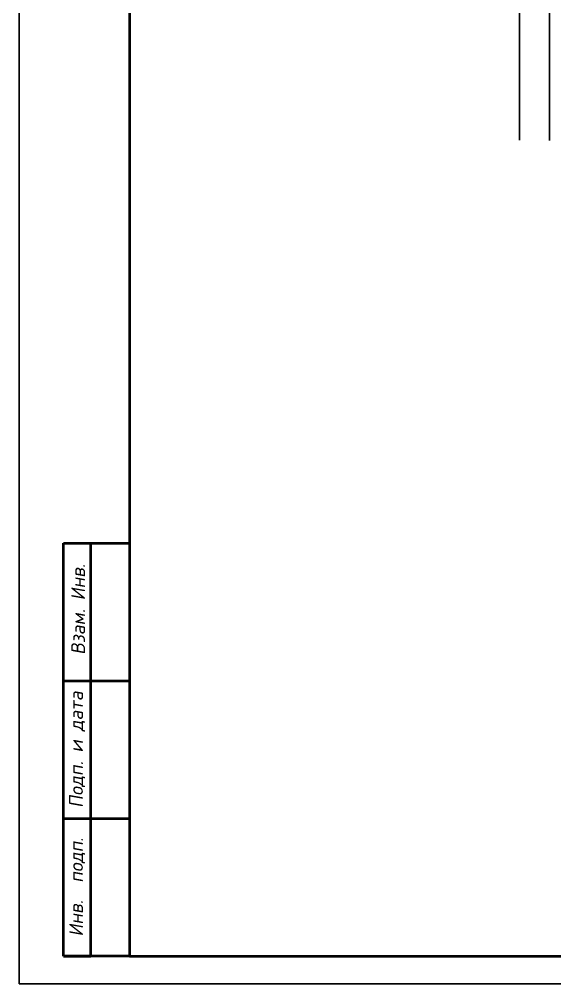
# Model space of a CAD drawing. Header units: millimetres. Extents: x -345369 to 252202, y 74562 to 424723.
# Drawn here: x -185640 to -175928, y 281798 to 299309 of the extents above; entities that cross this region are included whole.
import ezdxf

# ---------------------------------------------------------------- set-up
doc = ezdxf.new("R2010")
doc.units = ezdxf.units.MM
doc.layers.add('Рамка', color=7, linetype='Continuous', lineweight=25)
doc.styles.add('PSTUDIO', font='isocpeur.TTF', dxfattribs={"oblique": 10, "height": 350})

msp = doc.modelspace()

# ---------------------------------------------------------------- linework, layer by layer
at = {"color": 5, "lineweight": 30}
msp.add_line((-176021.4286, 300911.938442), (-176021.4286, 297105.101435), dxfattribs=at)
at = {"color": 3, "lineweight": 30}
msp.add_line((-176564.554905, 299718.310514), (-176564.554905, 297113.449144), dxfattribs=at)
at = {"layer": 'Рамка', "color": 0, "linetype": 'Continuous', "lineweight": 30}
for p, q in [((-185640.367956, 341197.694544), (-185640.367956, 281797.694544)), ((-185640.367956, 281797.694544), (-101540.367956, 281797.694544))]:
    msp.add_line(p, q, dxfattribs=at)
at = {"layer": 'Рамка', "color": 0, "linetype": 'Continuous', "lineweight": 50}
for p, q in [((-183640.367956, 340697.694544), (-183640.367956, 282297.694544)), ((-184840.367956, 282297.694544), (-184840.367956, 289797.694544)), ((-184840.367956, 289797.694544), (-183640.367956, 289797.694544)), ((-184340.367956, 282297.694544), (-184340.367956, 289797.694544)), ((-184840.367956, 287297.694544), (-183640.367956, 287297.694544)), ((-184840.367956, 284797.694544), (-183640.367956, 284797.694544)), ((-184340.367956, 282297.694544), (-184840.367956, 282297.694544)), ((-184840.367956, 282297.694544), (-184340.367956, 282297.694544)), ((-183640.367956, 282297.694544), (-184340.367956, 282297.694544)), ((-183640.367956, 282297.694544), (-102040.367956, 282297.694544))]:
    msp.add_line(p, q, dxfattribs=at)
at = {"layer": 'Рамка', "color": 0}
msp.add_line((-185640.367956, 282297.694544), (-185640.367956, 296297.694544), dxfattribs=at)

# ---------------------------------------------------------------- texts
at = {"layer": 'Рамка', "color": 0, "width": 2500, "attachment_point": 5, "rotation": 90, "style": 'PSTUDIO'}
for s, insert, char_height in [('Взам. Инв.', (-184573.111251, 288593.675779), 250), ('Подп. и дата', (-184590.367956, 286047.694544), 250), ('{\\H1.1364x;Инв.  подп}.', (-184590.367956, 283547.694544), 220)]:
    msp.add_mtext(s, dxfattribs=dict(at, insert=insert, char_height=char_height))

doc.saveas('drawing.dxf')
